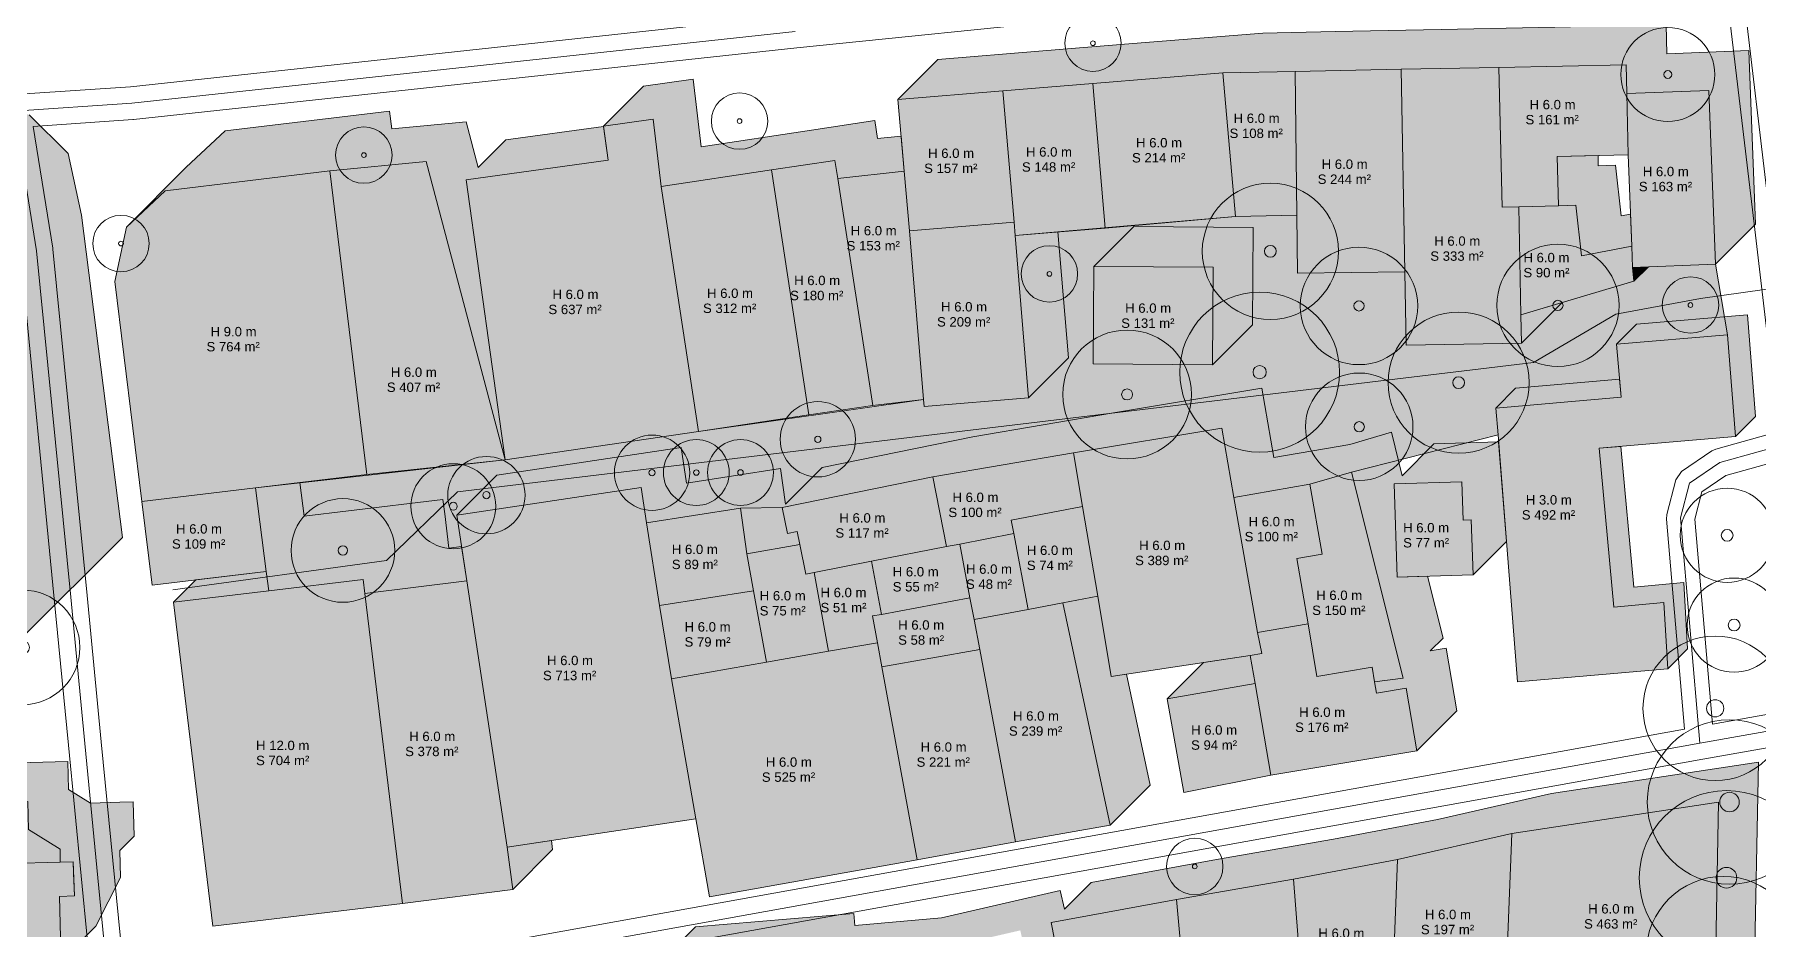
# Model space of a CAD drawing. Header units: metres. Extents: x -4 to 969, y -5 to 964.
# Drawn here: x 323.6 to 506.8, y 171.2 to 266.4 of the extents above; entities that cross this region are included whole.
import ezdxf

# ---------------------------------------------------------------- set-up
doc = ezdxf.new("R2010")
doc.units = ezdxf.units.M
doc.header["$MEASUREMENT"] = 0
for name, color, linetype, lineweight, true_color in [('TPX_BUILDING_AREAS_TEXT', 7, 'CONTINUOUS', 0, 0x000000), ('TPX_BUILDING_HEIGHTS_TEXT', 7, 'CONTINUOUS', 0, 0x000000), ('TPX_BUILDINGS', 7, 'CONTINUOUS', 0, 0x000000), ('TPX_BUILDINGS_HATCH', 7, 'CONTINUOUS', 0, 0xf0f0f0), ('TPX_BUILDINGS_SHADOWS_HATCH', 7, 'CONTINUOUS', 0, 0x000000), ('TPX_BUILDINGS_SHADOWS_OUTLINES', 7, 'CONTINUOUS', 0, 0x000000), ('TPX_ROADS_AXES', 7, 'CONTINUOUS', 0, 0x323232), ('TPX_ROADS_CONTOURS', 7, 'CONTINUOUS', 0, 0x646464), ('TPX_VEGETATION_GREEN_SPACES', 7, 'CONTINUOUS', 0, 0x58ba48), ('TPX_VEGETATION_GREEN_SPACES_HATCH', 7, 'CONTINUOUS', 0, 0x58ba48), ('TPX_VEGETATION_TREES_INDIVIDUAL', 7, 'CONTINUOUS', 0, 0x136734), ('TPX_WATERWAYS', 7, 'CONTINUOUS', 0, 0x7aafdf)]:
    doc.layers.add(name, color=color, linetype=linetype, lineweight=lineweight, true_color=true_color)
doc.styles.add('TPX_TEXTE', font='arial.ttf')

# ---------------------------------------------------------------- blocks, each defined once
blk = doc.blocks.new('TREETR005_CR065')
at = {"layer": 'TPX_VEGETATION_TREES_INDIVIDUAL'}
for radius in [6.5, 0.542]:
    blk.add_circle((0, 0, 0.04), radius, dxfattribs=at)
blk = doc.blocks.new('TREETR011_CR093')
at = {"layer": 'TPX_VEGETATION_TREES_INDIVIDUAL'}
for radius in [9.27, 1.1]:
    blk.add_circle((0, 0, 0.04), radius, dxfattribs=at)
blk = doc.blocks.new('TREETR003_CR040')
at = {"layer": 'TPX_VEGETATION_TREES_INDIVIDUAL'}
for radius in [4, 0.333]:
    blk.add_circle((0, 0, 0.04), radius, dxfattribs=at)
blk = doc.blocks.new('TREETR010_CR082')
at = {"layer": 'TPX_VEGETATION_TREES_INDIVIDUAL'}
for radius in [8.21, 0.978]:
    blk.add_circle((0, 0, 0.04), radius, dxfattribs=at)
blk = doc.blocks.new('TREETR003_CR030')
at = {"layer": 'TPX_VEGETATION_TREES_INDIVIDUAL'}
for radius in [3, 0.25]:
    blk.add_circle((0, 0, 0.04), radius, dxfattribs=at)
blk = doc.blocks.new('TREETR006_CR075')
at = {"layer": 'TPX_VEGETATION_TREES_INDIVIDUAL'}
for radius in [7.5, 0.625]:
    blk.add_circle((0, 0, 0.04), radius, dxfattribs=at)
blk = doc.blocks.new('TREETR007_CR061')
at = {"layer": 'TPX_VEGETATION_TREES_INDIVIDUAL'}
for radius in [6.09, 0.725]:
    blk.add_circle((0, 0, 0.04), radius, dxfattribs=at)
blk = doc.blocks.new('TREETR006_CR072')
at = {"layer": 'TPX_VEGETATION_TREES_INDIVIDUAL'}
for radius in [7.24, 0.625]:
    blk.add_circle((0, 0, 0.04), radius, dxfattribs=at)
blk = doc.blocks.new('TREETR006_CR069')
at = {"layer": 'TPX_VEGETATION_TREES_INDIVIDUAL'}
for radius in [6.85, 0.583]:
    blk.add_circle((0, 0, 0.04), radius, dxfattribs=at)
blk = doc.blocks.new('TREETR007_CR085')
at = {"layer": 'TPX_VEGETATION_TREES_INDIVIDUAL'}
for radius in [8.5, 0.708]:
    blk.add_circle((0, 0, 0.04), radius, dxfattribs=at)
blk = doc.blocks.new('TREETR003_CR035')
at = {"layer": 'TPX_VEGETATION_TREES_INDIVIDUAL'}
for radius in [3.5, 0.292]:
    blk.add_circle((0, 0, 0.04), radius, dxfattribs=at)
blk = doc.blocks.new('TREETR005_CR062')
at = {"layer": 'TPX_VEGETATION_TREES_INDIVIDUAL'}
for radius in [6.24, 0.542]:
    blk.add_circle((0, 0, 0.04), radius, dxfattribs=at)
blk = doc.blocks.new('TREETR006_CR050')
at = {"layer": 'TPX_VEGETATION_TREES_INDIVIDUAL'}
for radius in [5, 0.625]:
    blk.add_circle((0, 0, 0.04), radius, dxfattribs=at)
blk = doc.blocks.new('TREETR005_CR057')
at = {"layer": 'TPX_VEGETATION_TREES_INDIVIDUAL'}
for radius in [5.71, 0.542]:
    blk.add_circle((0, 0, 0.04), radius, dxfattribs=at)
blk = doc.blocks.new('TREETR004_CR041')
at = {"layer": 'TPX_VEGETATION_TREES_INDIVIDUAL'}
for radius in [4.11, 0.375]:
    blk.add_circle((0, 0, 0.04), radius, dxfattribs=at)
blk = doc.blocks.new('TREETR009_CR077')
at = {"layer": 'TPX_VEGETATION_TREES_INDIVIDUAL'}
for radius in [7.68, 0.914]:
    blk.add_circle((0, 0, 0.04), radius, dxfattribs=at)
blk = doc.blocks.new('TREETR010_CR087')
at = {"layer": 'TPX_VEGETATION_TREES_INDIVIDUAL'}
for radius in [8.74, 1.04]:
    blk.add_circle((0, 0, 0.04), radius, dxfattribs=at)
blk = doc.blocks.new('TREETR005_CR055')
at = {"layer": 'TPX_VEGETATION_TREES_INDIVIDUAL'}
for radius in [5.51, 0.5]:
    blk.add_circle((0, 0, 0.04), radius, dxfattribs=at)
blk = doc.blocks.new('TREETR004_CR050')
at = {"layer": 'TPX_VEGETATION_TREES_INDIVIDUAL'}
for radius in [5, 0.417]:
    blk.add_circle((0, 0, 0.04), radius, dxfattribs=at)
blk = doc.blocks.new('TREETR004_CR045')
at = {"layer": 'TPX_VEGETATION_TREES_INDIVIDUAL'}
for radius in [4.52, 0.417]:
    blk.add_circle((0, 0, 0.04), radius, dxfattribs=at)

msp = doc.modelspace()

# ---------------------------------------------------------------- hatches: boundary and pattern name
at = {"layer": 'TPX_BUILDINGS_HATCH'}
for points in [[(449.89, 262.28), (436.07, 261.17), (437.36, 245.79), (451.24, 247.03), (449.89, 262.28)], [(457.57, 262.44), (449.89, 262.28), (451.24, 247.03), (457.74, 247.15), (457.57, 262.44)], [(468.85, 262.66), (457.57, 262.44), (457.74, 247.15), (457.82, 240.99), (469.23, 241.12), (468.85, 262.66)], [(479.24, 262.86), (468.85, 262.66), (469.23, 241.12), (469.36, 233.33), (481.62, 233.54), (481.57, 236.58), (481.36, 248.06), (479.58, 248.02), (479.24, 262.86)], [(492.76, 263.15), (479.24, 262.86), (479.58, 248.02), (481.36, 248.06), (485.56, 248.15), (485.43, 253.4), (492.98, 253.56), (492.84, 260.08), (492.76, 263.15)], [(426.51, 260.38), (415.35, 259.46), (416.01, 251.84), (416.56, 245.49), (427.69, 246.41), (426.51, 260.38)], [(436.07, 261.17), (426.51, 260.38), (427.69, 246.41), (427.8, 245), (437.36, 245.79), (436.07, 261.17)], [(501.54, 260.42), (492.84, 260.08), (492.98, 253.56), (493.35, 243.86), (493.44, 241.61), (502.27, 241.96), (501.54, 260.42)], [(384.55, 253), (369.43, 250.92), (373.58, 221.14), (394.14, 224.16), (390.17, 250.19), (389.32, 257.35), (384.05, 256.63), (384.55, 253)], [(408.64, 252.97), (401.9, 251.96), (405.88, 225.93), (412.69, 226.92), (408.94, 251.05), (408.64, 252.97)], [(333.32, 245.9), (332.08, 240.11), (334.95, 216.72), (347.06, 218.19), (358.89, 219.61), (354.94, 251.87), (337.45, 249.75), (333.32, 245.9)], [(365.19, 252.85), (354.94, 251.87), (358.89, 219.61), (373.58, 221.14), (365.19, 252.85)], [(401.9, 251.96), (390.17, 250.19), (394.14, 224.16), (405.88, 225.93), (401.9, 251.96)], [(416.01, 251.84), (408.94, 251.05), (412.69, 226.92), (418.08, 227.57), (416.56, 245.49), (416.01, 251.84)], [(485.56, 248.15), (481.36, 248.06), (481.57, 236.58), (493.57, 240.13), (493.44, 241.61), (493.35, 243.86), (488, 242.84), (487.4, 248.22), (485.56, 248.15)], [(427.69, 246.41), (416.56, 245.49), (418.08, 227.57), (418.15, 226.81), (429.22, 227.74), (427.8, 245), (427.69, 246.41)], [(436.18, 241.7), (436.1, 231.34), (448.79, 231.26), (448.86, 241.62), (436.18, 241.7)], [(492.24, 227.8), (478.89, 226.64), (479.14, 223.8), (481.22, 197.57), (497.18, 198.95), (496.78, 205.98), (491.45, 205.51), (489.9, 222.38), (504.4, 223.63), (503.53, 234.44), (491.75, 233.44), (492.24, 227.8)], [(449.78, 224.53), (434.02, 221.91), (434.98, 216.21), (436.59, 206.66), (438.03, 198.14), (452.79, 200.35), (454.04, 200.56), (453.58, 202.79), (451.05, 217.15), (449.78, 224.53)], [(434.02, 221.91), (419.05, 219.35), (420.5, 211.93), (421.92, 212.2), (427.65, 213.31), (427.37, 214.74), (434.98, 216.21), (434.02, 221.91)], [(347.06, 218.19), (334.95, 216.72), (336.07, 207.83), (348.2, 209.3), (347.06, 218.19)], [(388.05, 218.2), (368.45, 215.27), (369.5, 208.31), (373.8, 179.97), (393.87, 182.98), (391.26, 197.89), (390, 205.68), (388.62, 214.45), (388.05, 218.2)], [(419.05, 219.35), (403.03, 216.1), (403.6, 213.32), (404.65, 213.52), (404.93, 212.16), (405.57, 209), (406.45, 209.18), (412.52, 210.4), (420.5, 211.93), (419.05, 219.35)], [(459.13, 218.56), (451.05, 217.15), (453.58, 202.79), (458.96, 203.72), (457.75, 210.66), (460.44, 211.13), (459.13, 218.56)], [(460.44, 211.13), (457.75, 210.66), (458.96, 203.72), (459.86, 198.14), (465.76, 199.13), (466.02, 197.57), (469.05, 197.95), (463.56, 219.84), (459.13, 218.56), (460.44, 211.13)], [(475.29, 218.83), (468.09, 218.6), (468.41, 208.68), (476.49, 208.94), (476.3, 214.77), (475.42, 214.75), (475.29, 218.83)], [(398.61, 216), (388.62, 214.45), (390, 205.68), (399.99, 207.23), (399.29, 211.16), (398.61, 216)], [(434.98, 216.21), (427.37, 214.74), (427.65, 213.31), (429.18, 205.26), (432.88, 205.96), (436.59, 206.66), (434.98, 216.21)], [(427.65, 213.31), (421.92, 212.2), (423, 206.49), (423.44, 204.2), (429.18, 205.26), (427.65, 213.31)], [(404.93, 212.16), (399.29, 211.16), (399.99, 207.23), (401.36, 199.66), (407.95, 200.83), (406.45, 209.18), (405.57, 209), (404.93, 212.16)], [(420.5, 211.93), (412.52, 210.4), (413.6, 204.73), (423, 206.49), (421.92, 212.2), (420.5, 211.93)], [(412.52, 210.4), (406.45, 209.18), (407.95, 200.83), (413.17, 201.69), (412.64, 204.57), (413.6, 204.73), (412.52, 210.4)], [(348.46, 207.23), (338.34, 206.02), (342.52, 171.57), (362.68, 173.99), (358.68, 206.93), (358.5, 208.43), (348.46, 207.23)], [(369.5, 208.31), (358.68, 206.93), (362.68, 173.99), (374.39, 175.5), (373.8, 179.97), (369.5, 208.31)], [(399.99, 207.23), (390, 205.68), (391.26, 197.89), (401.36, 199.66), (399.99, 207.23)], [(413.6, 204.73), (412.64, 204.57), (413.17, 201.69), (413.64, 199.15), (424.06, 201.01), (423.44, 204.2), (423, 206.49), (413.6, 204.73)], [(429.18, 205.26), (423.44, 204.2), (424.06, 201.01), (427.84, 180.55), (437.91, 182.32), (432.88, 205.96), (429.18, 205.26)], [(454.04, 200.56), (452.79, 200.35), (453.31, 197.38), (454.97, 187.62), (470.51, 190.23), (469.37, 196.88), (466.23, 196.35), (466.02, 197.57), (465.76, 199.13), (459.86, 198.14), (458.96, 203.72), (453.58, 202.79), (454.04, 200.56)], [(401.36, 199.66), (391.26, 197.89), (393.87, 182.98), (395.32, 174.7), (417.38, 178.65), (413.64, 199.15), (413.17, 201.69), (407.95, 200.83), (401.36, 199.66)], [(424.06, 201.01), (413.64, 199.15), (417.38, 178.65), (427.84, 180.55), (424.06, 201.01)], [(453.31, 197.38), (443.98, 195.75), (445.74, 185.81), (454.97, 187.62), (453.31, 197.38)], [(302.66, 189.99), (292.37, 189.71), (292.53, 183.35), (295.61, 183.43), (295.77, 177.59), (299.49, 177.69), (326.28, 178.39), (326.29, 179.78), (322.93, 181.87), (322.85, 184.84), (302.8, 184.3), (302.66, 189.99)], [(479.89, 163.41), (479.87, 162.77), (480.61, 162.72), (502.14, 161.6), (502.59, 184.78), (480.59, 181.44), (479.89, 163.41)], [(468.46, 178.67), (467.9, 163.86), (479.89, 163.41), (480.59, 181.44), (468.46, 178.67)], [(326.28, 178.39), (299.49, 177.69), (299.75, 169.47), (299.9, 164.49), (323.71, 165.21), (326.33, 170.39), (326.2, 174.75), (327.79, 174.8), (327.71, 177.21), (327.68, 178.42), (326.28, 178.39)], [(468.46, 178.67), (457.4, 176.58), (459.25, 152.91), (467.36, 151.97), (467.9, 163.86), (468.46, 178.67)], [(457.4, 176.58), (444.97, 174.42), (446.51, 157.35), (446.78, 154.37), (449.66, 154.03), (459.25, 152.91), (457.4, 176.58)], [(444.97, 174.42), (431.63, 171.98), (434.67, 156.41), (440.6, 157.5), (440.76, 156.26), (446.51, 157.35), (444.97, 174.42)]]:
    msp.add_hatch(color=256, dxfattribs=at).paths.add_polyline_path(points)
at = {"layer": 'TPX_BUILDINGS_SHADOWS_HATCH'}
for points in [[(419.59, 263.7), (415.35, 259.46), (426.51, 260.38), (436.07, 261.17), (449.89, 262.28), (457.57, 262.44), (468.85, 262.66), (479.24, 262.86), (492.76, 263.15), (492.84, 260.08), (501.54, 260.42), (502.27, 241.96), (506.52, 246.2), (505.79, 264.66), (497.08, 264.32), (497.01, 267.39), (483.48, 267.1), (473.09, 266.91), (461.81, 266.69), (454.14, 266.52), (440.31, 265.41), (430.75, 264.62), (419.59, 263.7)], [(388.29, 260.87), (384.05, 256.63), (389.32, 257.35), (390.17, 250.19), (401.9, 251.96), (408.64, 252.97), (408.94, 251.05), (416.01, 251.84), (415.69, 255.57), (413.18, 255.29), (412.88, 257.22), (406.15, 256.2), (394.41, 254.43), (393.56, 261.6), (388.29, 260.87)], [(186.77, 233.7), (182.52, 229.46), (207.06, 234.59), (230.82, 239.03), (233.45, 226.47), (243.05, 179.27), (235.92, 222.34), (232.02, 240.83), (261.65, 243.54), (261.69, 244.63), (307.86, 248.59), (312.37, 247.22), (316.54, 243.09), (317.94, 236.55), (322.29, 202.29), (332.9, 212.9), (328.55, 247.16), (327.15, 253.7), (322.98, 257.82), (318.46, 259.19), (272.29, 255.24), (264.73, 247.67), (236.26, 245.07), (234.32, 243.13), (211.3, 238.83), (186.77, 233.7)], [(339.69, 252.27), (333.32, 245.9), (337.45, 249.75), (354.94, 251.87), (365.19, 252.85), (373.58, 221.14), (369.43, 250.92), (384.55, 253), (384.06, 256.59), (373.67, 255.16), (370.73, 252.22), (369.44, 257.09), (361.53, 256.34), (361.3, 258.23), (343.82, 256.12), (339.69, 252.27)], [(489.77, 253.49), (485.43, 253.4), (485.56, 248.15), (487.4, 248.22), (488, 242.84), (493.35, 243.86), (493.22, 247.26), (492.24, 247.08), (491.64, 252.46), (489.8, 252.39), (489.77, 253.49)], [(440.42, 245.95), (436.18, 241.7), (448.86, 241.62), (448.79, 231.26), (453.03, 235.5), (453.1, 245.86), (440.42, 245.95)], [(432.36, 245.38), (427.8, 245), (429.22, 227.74), (433.46, 231.98), (432.36, 245.38)], [(495.12, 241.68), (493.44, 241.61), (493.57, 240.13), (495.12, 241.68)], [(485.62, 237.78), (481.57, 236.58), (481.62, 233.54), (485.86, 237.78), (485.86, 237.85), (485.62, 237.78)], [(493.87, 235.56), (491.75, 233.44), (503.53, 234.44), (504.4, 223.63), (506.52, 225.75), (505.65, 236.56), (493.87, 235.56)], [(481.01, 228.76), (478.89, 226.64), (492.24, 227.8), (492.07, 229.72), (481.01, 228.76)], [(372.7, 219.52), (368.45, 215.27), (388.05, 218.2), (388.62, 214.45), (398.61, 216), (399.29, 211.16), (404.93, 212.16), (404.65, 213.52), (403.6, 213.32), (403.03, 216.1), (419.05, 219.35), (434.02, 221.91), (449.78, 224.53), (451.05, 217.15), (459.13, 218.56), (463.56, 219.84), (469.05, 197.95), (466.02, 197.57), (466.23, 196.35), (469.37, 196.88), (470.51, 190.23), (474.75, 194.47), (473.62, 201.12), (471.94, 200.84), (473.3, 202.2), (471.64, 208.78), (468.41, 208.68), (468.09, 218.6), (475.29, 218.83), (475.42, 214.75), (476.3, 214.77), (476.49, 208.94), (480.04, 212.49), (479.2, 223.06), (472.33, 222.84), (468.96, 219.47), (467.8, 224.09), (463.37, 222.8), (455.29, 221.4), (454.02, 228.77), (438.26, 226.15), (423.29, 223.6), (407.28, 220.34), (403.39, 216.45), (402.85, 220.24), (392.86, 218.69), (392.29, 222.45), (372.7, 219.52)], [(492.2, 222.58), (489.9, 222.38), (491.45, 205.51), (496.78, 205.98), (497.18, 198.95), (499.3, 201.07), (498.9, 208.1), (493.57, 207.63), (492.2, 222.58)], [(340.71, 208.39), (338.34, 206.02), (348.46, 207.23), (358.5, 208.43), (358.68, 206.93), (369.5, 208.31), (368.96, 211.94), (367.6, 211.77), (367.16, 215.42), (366.98, 216.92), (356.94, 215.72), (352.24, 215.15), (351.77, 218.76), (347.06, 218.19), (348.2, 209.3), (340.71, 208.39)], [(436.59, 206.66), (432.88, 205.96), (437.91, 182.32), (442.15, 186.56), (439.64, 198.38), (438.03, 198.14), (436.59, 206.66)], [(447.84, 199.61), (443.98, 195.75), (453.31, 197.38), (452.79, 200.35), (447.84, 199.61)], [(292.43, 197.82), (292.37, 189.71), (302.66, 189.99), (302.8, 184.3), (322.85, 184.84), (322.93, 181.87), (326.29, 179.78), (326.28, 178.39), (327.68, 178.42), (327.79, 174.8), (326.2, 174.75), (326.33, 170.39), (323.71, 165.21), (330.07, 171.57), (332.7, 176.76), (332.61, 179.62), (334.15, 181.16), (334.04, 184.79), (332.64, 184.75), (329.5, 184.67), (327.17, 186.11), (327.09, 189.08), (307.05, 188.55), (306.9, 194.23), (303.14, 194.13), (303, 199.4), (292.43, 197.82)], [(378.51, 180.68), (373.8, 179.97), (374.39, 175.5), (378.63, 179.75), (378.51, 180.68)]]:
    msp.add_hatch(color=256, dxfattribs=at).paths.add_polyline_path(points)
h = msp.add_hatch(color=256, dxfattribs=at)
h.paths.add_polyline_path([(343.95, 162.24), (337.59, 155.87), (359.38, 159.08), (359.25, 160.19), (369.65, 162.75), (375.9, 163.78), (385.78, 165.37), (389.86, 141.68), (378.06, 139.66), (388.31, 135.16), (389.02, 136.65), (394.22, 134.26), (386.37, 117.46), (393.94, 125.03), (395.03, 136.47), (421.85, 133.94), (420.19, 116.65), (422.72, 134.03), (430.49, 132.98), (431.27, 137.59), (446.22, 134.57), (443.28, 118.73), (446.67, 122.12), (445.9, 122.21), (447.36, 134.58), (447.93, 139.33), (435.6, 141.82), (436.17, 142.38), (435.82, 144.11), (433.59, 143.87), (433.04, 148.92), (440.95, 149.77), (440.54, 153.51), (437.28, 153.16), (434.54, 150.42), (434.53, 150.48), (435.81, 151.77), (435.52, 152.76), (435, 155.23), (434.75, 156.42), (434.67, 156.41), (434.4, 157.83), (433.81, 157.71), (434.32, 158.22), (431.63, 171.98), (444.97, 174.42), (457.4, 176.58), (468.46, 178.67), (480.59, 181.44), (502.59, 184.78), (502.14, 161.6), (501.65, 152.32), (505.89, 156.56), (506.38, 165.84), (506.83, 189.02), (484.83, 185.69), (472.7, 182.91), (461.64, 180.82), (449.21, 178.66), (435.87, 176.23), (433.05, 173.4), (432.59, 175.39), (419.98, 172.47), (410.78, 171.65), (410.65, 172.95), (393.81, 171.5), (390.3, 167.98), (390.02, 169.62), (380.15, 168.02), (373.9, 166.99), (365.75, 164.99), (365.74, 165.45), (343.95, 162.24)])
h.paths.add_polyline_path([(389.57, 167.25), (406.41, 168.7), (406.53, 167.41), (415.74, 168.22), (428.35, 171.14), (431.92, 155.82), (424.92, 154.2), (423.91, 158.55), (418.32, 157.26), (415.74, 168.22), (416.84, 155.92), (420.51, 156.71), (421, 154.44), (424.07, 155.08), (424.31, 153.93), (426.35, 154.35), (426.66, 152.86), (430.2, 153.6), (430.76, 150.99), (431.28, 148.52), (431.57, 147.52), (430.09, 147.22), (431.92, 138.14), (431.78, 138.11), (431.35, 137.68), (430.32, 137.82), (420.29, 135.82), (419.69, 138.79), (419.02, 138.85), (419.57, 139.4), (419.34, 140.52), (421.38, 140.93), (420.49, 145.32), (417.76, 144.54), (418.28, 138.11), (409.05, 137.37), (404.98, 136.9), (394.85, 140.51), (394.47, 144.67), (393.35, 145.16), (394.1, 145.92), (393.12, 151.63), (390.98, 151.44), (389.57, 167.25)], flags=16)
at = {"layer": 'TPX_VEGETATION_GREEN_SPACES_HATCH'}
msp.add_hatch(color=256, dxfattribs=at).paths.add_polyline_path([(373.58, 221.14), (347.06, 218.19), (348.2, 209.3), (348.46, 207.23), (358.5, 208.43), (358.68, 206.93), (369.5, 208.31), (368.45, 215.27), (388.05, 218.2), (388.62, 214.45), (398.61, 216), (403.03, 216.1), (419.05, 219.35), (434.02, 221.91), (449.78, 224.53), (451.05, 217.15), (459.13, 218.56), (463.56, 219.84), (479.14, 223.8), (478.89, 226.64), (492.24, 227.8), (491.75, 233.44), (503.53, 234.44), (502.27, 241.96), (493.44, 241.61), (493.57, 240.13), (481.57, 236.58), (481.62, 233.54), (469.36, 233.33), (469.23, 241.12), (457.82, 240.99), (457.74, 247.15), (451.24, 247.03), (427.8, 245), (429.22, 227.74), (418.15, 226.81), (418.08, 227.57), (394.14, 224.16), (373.58, 221.14)])

# ---------------------------------------------------------------- linework, layer by layer
at = {"layer": 'TPX_BUILDINGS', "elevation": 0.04}
for points in [[(449.89, 262.28), (436.07, 261.17), (437.36, 245.79), (451.24, 247.03)], [(457.57, 262.44), (449.89, 262.28), (451.24, 247.03), (457.74, 247.15)], [(468.85, 262.66), (457.57, 262.44), (457.74, 247.15), (457.82, 240.99), (469.23, 241.12)], [(479.24, 262.86), (468.85, 262.66), (469.23, 241.12), (469.36, 233.33), (481.62, 233.54), (481.57, 236.58), (481.36, 248.06), (479.58, 248.02)], [(492.76, 263.15), (479.24, 262.86), (479.58, 248.02), (481.36, 248.06), (485.56, 248.15), (485.43, 253.4), (492.98, 253.56), (492.84, 260.08)], [(426.51, 260.38), (415.35, 259.46), (416.01, 251.84), (416.56, 245.49), (427.69, 246.41)], [(436.07, 261.17), (426.51, 260.38), (427.69, 246.41), (427.8, 245), (437.36, 245.79)], [(501.54, 260.42), (492.84, 260.08), (492.98, 253.56), (493.35, 243.86), (493.44, 241.61), (502.27, 241.96)], [(384.55, 253), (369.43, 250.92), (373.58, 221.14), (394.14, 224.16), (390.17, 250.19), (389.32, 257.35), (384.05, 256.63)], [(408.64, 252.97), (401.9, 251.96), (405.88, 225.93), (412.69, 226.92), (408.94, 251.05)], [(333.32, 245.9), (332.08, 240.11), (334.95, 216.72), (347.06, 218.19), (358.89, 219.61), (354.94, 251.87), (337.45, 249.75)], [(365.19, 252.85), (354.94, 251.87), (358.89, 219.61), (373.58, 221.14)], [(401.9, 251.96), (390.17, 250.19), (394.14, 224.16), (405.88, 225.93)], [(416.01, 251.84), (408.94, 251.05), (412.69, 226.92), (418.08, 227.57), (416.56, 245.49)], [(485.56, 248.15), (481.36, 248.06), (481.57, 236.58), (493.57, 240.13), (493.44, 241.61), (493.35, 243.86), (488, 242.84), (487.4, 248.22)], [(427.69, 246.41), (416.56, 245.49), (418.08, 227.57), (418.15, 226.81), (429.22, 227.74), (427.8, 245)], [(436.18, 241.7), (436.1, 231.34), (448.79, 231.26), (448.86, 241.62)], [(492.24, 227.8), (478.89, 226.64), (479.14, 223.8), (481.22, 197.57), (497.18, 198.95), (496.78, 205.98), (491.45, 205.51), (489.9, 222.38), (504.4, 223.63), (503.53, 234.44), (491.75, 233.44)], [(449.78, 224.53), (434.02, 221.91), (434.98, 216.21), (436.59, 206.66), (438.03, 198.14), (452.79, 200.35), (454.04, 200.56), (453.58, 202.79), (451.05, 217.15)], [(434.02, 221.91), (419.05, 219.35), (420.5, 211.93), (421.92, 212.2), (427.65, 213.31), (427.37, 214.74), (434.98, 216.21)], [(347.06, 218.19), (334.95, 216.72), (336.07, 207.83), (348.2, 209.3)], [(388.05, 218.2), (368.45, 215.27), (369.5, 208.31), (373.8, 179.97), (393.87, 182.98), (391.26, 197.89), (390, 205.68), (388.62, 214.45)], [(419.05, 219.35), (403.03, 216.1), (403.6, 213.32), (404.65, 213.52), (404.93, 212.16), (405.57, 209), (406.45, 209.18), (412.52, 210.4), (420.5, 211.93)], [(459.13, 218.56), (451.05, 217.15), (453.58, 202.79), (458.96, 203.72), (457.75, 210.66), (460.44, 211.13)], [(460.44, 211.13), (457.75, 210.66), (458.96, 203.72), (459.86, 198.14), (465.76, 199.13), (466.02, 197.57), (469.05, 197.95), (463.56, 219.84), (459.13, 218.56)], [(475.29, 218.83), (468.09, 218.6), (468.41, 208.68), (476.49, 208.94), (476.3, 214.77), (475.42, 214.75)], [(398.61, 216), (388.62, 214.45), (390, 205.68), (399.99, 207.23), (399.29, 211.16)], [(434.98, 216.21), (427.37, 214.74), (427.65, 213.31), (429.18, 205.26), (432.88, 205.96), (436.59, 206.66)], [(427.65, 213.31), (421.92, 212.2), (423, 206.49), (423.44, 204.2), (429.18, 205.26)], [(404.93, 212.16), (399.29, 211.16), (399.99, 207.23), (401.36, 199.66), (407.95, 200.83), (406.45, 209.18), (405.57, 209)], [(420.5, 211.93), (412.52, 210.4), (413.6, 204.73), (423, 206.49), (421.92, 212.2)], [(412.52, 210.4), (406.45, 209.18), (407.95, 200.83), (413.17, 201.69), (412.64, 204.57), (413.6, 204.73)], [(348.46, 207.23), (338.34, 206.02), (342.52, 171.57), (362.68, 173.99), (358.68, 206.93), (358.5, 208.43)], [(369.5, 208.31), (358.68, 206.93), (362.68, 173.99), (374.39, 175.5), (373.8, 179.97)], [(399.99, 207.23), (390, 205.68), (391.26, 197.89), (401.36, 199.66)], [(413.6, 204.73), (412.64, 204.57), (413.17, 201.69), (413.64, 199.15), (424.06, 201.01), (423.44, 204.2), (423, 206.49)], [(429.18, 205.26), (423.44, 204.2), (424.06, 201.01), (427.84, 180.55), (437.91, 182.32), (432.88, 205.96)], [(454.04, 200.56), (452.79, 200.35), (453.31, 197.38), (454.97, 187.62), (470.51, 190.23), (469.37, 196.88), (466.23, 196.35), (466.02, 197.57), (465.76, 199.13), (459.86, 198.14), (458.96, 203.72), (453.58, 202.79)], [(401.36, 199.66), (391.26, 197.89), (393.87, 182.98), (395.32, 174.7), (417.38, 178.65), (413.64, 199.15), (413.17, 201.69), (407.95, 200.83)], [(424.06, 201.01), (413.64, 199.15), (417.38, 178.65), (427.84, 180.55)], [(453.31, 197.38), (443.98, 195.75), (445.74, 185.81), (454.97, 187.62)], [(302.66, 189.99), (292.37, 189.71), (292.53, 183.35), (295.61, 183.43), (295.77, 177.59), (299.49, 177.69), (326.28, 178.39), (326.29, 179.78), (322.93, 181.87), (322.85, 184.84), (302.8, 184.3)], [(479.89, 163.41), (479.87, 162.77), (480.61, 162.72), (502.14, 161.6), (502.59, 184.78), (480.59, 181.44)], [(468.46, 178.67), (467.9, 163.86), (479.89, 163.41), (480.59, 181.44)], [(326.28, 178.39), (299.49, 177.69), (299.75, 169.47), (299.9, 164.49), (323.71, 165.21), (326.33, 170.39), (326.2, 174.75), (327.79, 174.8), (327.71, 177.21), (327.68, 178.42)], [(468.46, 178.67), (457.4, 176.58), (459.25, 152.91), (467.36, 151.97), (467.9, 163.86)], [(457.4, 176.58), (444.97, 174.42), (446.51, 157.35), (446.78, 154.37), (449.66, 154.03), (459.25, 152.91)], [(444.97, 174.42), (431.63, 171.98), (434.67, 156.41), (440.6, 157.5), (440.76, 156.26), (446.51, 157.35)]]:
    msp.add_lwpolyline(points, close=True, dxfattribs=at)
at = {"layer": 'TPX_BUILDINGS_SHADOWS_OUTLINES', "elevation": 0.04}
for points in [[(419.59, 263.7), (415.35, 259.46), (426.51, 260.38), (436.07, 261.17), (449.89, 262.28), (457.57, 262.44), (468.85, 262.66), (479.24, 262.86), (492.76, 263.15), (492.84, 260.08), (501.54, 260.42), (502.27, 241.96), (506.52, 246.2), (505.79, 264.66), (497.08, 264.32), (497.01, 267.39), (483.48, 267.1), (473.09, 266.91), (461.81, 266.69), (454.14, 266.52), (440.31, 265.41), (430.75, 264.62)], [(388.29, 260.87), (384.05, 256.63), (389.32, 257.35), (390.17, 250.19), (401.9, 251.96), (408.64, 252.97), (408.94, 251.05), (416.01, 251.84), (415.69, 255.57), (413.18, 255.29), (412.88, 257.22), (406.15, 256.2), (394.41, 254.43), (393.56, 261.6)], [(339.69, 252.27), (333.32, 245.9), (337.45, 249.75), (354.94, 251.87), (365.19, 252.85), (373.58, 221.14), (369.43, 250.92), (384.55, 253), (384.06, 256.59), (373.67, 255.16), (370.73, 252.22), (369.44, 257.09), (361.53, 256.34), (361.3, 258.23), (343.82, 256.12)], [(489.77, 253.49), (485.43, 253.4), (485.56, 248.15), (487.4, 248.22), (488, 242.84), (493.35, 243.86), (493.22, 247.26), (492.24, 247.08), (491.64, 252.46), (489.8, 252.39)], [(440.42, 245.95), (436.18, 241.7), (448.86, 241.62), (448.79, 231.26), (453.03, 235.5), (453.1, 245.86)], [(432.36, 245.38), (427.8, 245), (429.22, 227.74), (433.46, 231.98)], [(495.12, 241.68), (493.44, 241.61), (493.57, 240.13)], [(485.62, 237.78), (481.57, 236.58), (481.62, 233.54), (485.86, 237.78), (485.86, 237.85)], [(493.87, 235.56), (491.75, 233.44), (503.53, 234.44), (504.4, 223.63), (506.52, 225.75), (505.65, 236.56)], [(481.01, 228.76), (478.89, 226.64), (492.24, 227.8), (492.07, 229.72)], [(372.7, 219.52), (368.45, 215.27), (388.05, 218.2), (388.62, 214.45), (398.61, 216), (399.29, 211.16), (404.93, 212.16), (404.65, 213.52), (403.6, 213.32), (403.03, 216.1), (419.05, 219.35), (434.02, 221.91), (449.78, 224.53), (451.05, 217.15), (459.13, 218.56), (463.56, 219.84), (469.05, 197.95), (466.02, 197.57), (466.23, 196.35), (469.37, 196.88), (470.51, 190.23), (474.75, 194.47), (473.62, 201.12), (471.94, 200.84), (473.3, 202.2), (471.64, 208.78), (468.41, 208.68), (468.09, 218.6), (475.29, 218.83), (475.42, 214.75), (476.3, 214.77), (476.49, 208.94), (480.04, 212.49), (479.2, 223.06), (472.33, 222.84), (468.96, 219.47), (467.8, 224.09), (463.37, 222.8), (455.29, 221.4), (454.02, 228.77), (438.26, 226.15), (423.29, 223.6), (407.28, 220.34), (403.39, 216.45), (402.85, 220.24), (392.86, 218.69), (392.29, 222.45)], [(492.2, 222.58), (489.9, 222.38), (491.45, 205.51), (496.78, 205.98), (497.18, 198.95), (499.3, 201.07), (498.9, 208.1), (493.57, 207.63)], [(340.71, 208.39), (338.34, 206.02), (348.46, 207.23), (358.5, 208.43), (358.68, 206.93), (369.5, 208.31), (368.96, 211.94), (367.6, 211.77), (367.16, 215.42), (366.98, 216.92), (356.94, 215.72), (352.24, 215.15), (351.77, 218.76), (347.06, 218.19), (348.2, 209.3)], [(436.59, 206.66), (432.88, 205.96), (437.91, 182.32), (442.15, 186.56), (439.64, 198.38), (438.03, 198.14)], [(447.84, 199.61), (443.98, 195.75), (453.31, 197.38), (452.79, 200.35)], [(378.51, 180.68), (373.8, 179.97), (374.39, 175.5), (378.63, 179.75)]]:
    msp.add_lwpolyline(points, close=True, dxfattribs=at)
for points in [[(322.29, 202.29), (332.9, 212.9), (328.55, 247.16), (327.15, 253.7), (322.98, 257.82)], [(322.93, 181.87), (326.29, 179.78), (326.28, 178.39), (327.68, 178.42), (327.79, 174.8), (326.2, 174.75), (326.33, 170.39), (323.71, 165.21), (330.07, 171.57), (332.7, 176.76), (332.61, 179.62), (334.15, 181.16), (334.04, 184.79), (332.64, 184.75), (329.5, 184.67), (327.17, 186.11), (327.09, 189.08), (307.05, 188.55)], [(506.38, 165.84), (506.83, 189.02), (484.83, 185.69), (472.7, 182.91), (461.64, 180.82), (449.21, 178.66), (435.87, 176.23), (433.05, 173.4), (432.59, 175.39), (419.98, 172.47), (410.78, 171.65), (410.65, 172.95), (393.81, 171.5), (390.3, 167.98)], [(434.32, 158.22), (431.63, 171.98), (444.97, 174.42), (457.4, 176.58), (468.46, 178.67), (480.59, 181.44), (502.59, 184.78), (502.14, 161.6)]]:
    msp.add_lwpolyline(points, dxfattribs=at)
at = {"layer": 'TPX_ROADS_AXES', "elevation": 0.03}
for points in [[(505.02, 272.37), (508.11, 246.43), (509.89, 231.4), (510.87, 223.14), (513.71, 199.31), (514.4, 193.48)], [(404.42, 266.68), (333.9, 259.07), (321.39, 258.21)], [(321.39, 258.21), (323.78, 243.38), (327.4, 206.55), (328.91, 191), (330.94, 170.12), (331.51, 160.39)], [(510.87, 223.14), (502.72, 220.86), (499.49, 218.66), (498.55, 214.99)], [(498.55, 214.99), (500.61, 191.04)], [(514.4, 193.48), (500.61, 191.04), (340.88, 162.28), (331.51, 160.39)]]:
    msp.add_lwpolyline(points, dxfattribs=at)
at = {"layer": 'TPX_ROADS_CONTOURS', "elevation": 0.03}
for points in [[(293.04, 387.29), (298.49, 387.86), (322.76, 387.32), (376.43, 386.18), (406.16, 385.55), (403.72, 315.06), (403.72, 315.03), (402.95, 268.28), (333.75, 260.81), (322.51, 260.04), (317.18, 272.49)], [(231.91, 248.18), (260.22, 251.37), (281.14, 253.08), (301.99, 254.79), (309.18, 255.44), (319.92, 256.33), (322.05, 243.15), (325.66, 206.38), (327.17, 190.83), (329.2, 169.98), (329.66, 161.97), (321.11, 161.12), (250.57, 158.04), (250.45, 158.03), (248.09, 157.76)], [(500.07, 214.86), (500.8, 217.74), (503.36, 219.48), (509.34, 221.15), (511.97, 199.1), (512.47, 194.92), (501.94, 193.05)]]:
    msp.add_lwpolyline(points, close=True, dxfattribs=at)
for points in [[(503.47, 270.6), (506.37, 246.22), (508.15, 231.19)], [(508.98, 224.17), (502.31, 222.3), (501.87, 222.1), (498.65, 219.9), (498.04, 219.03), (497.1, 215.36), (497.06, 214.86), (498.98, 192.53), (340.57, 164.01), (340.53, 164), (333.14, 162.5), (332.69, 170.22), (332.68, 170.29), (330.65, 191.17), (329.14, 206.72), (325.52, 243.55), (325.51, 243.66), (323.42, 256.6), (334.02, 257.32), (334.09, 257.33), (404.61, 264.94), (435.31, 268.07)], [(341.2, 160.56), (500.92, 189.32), (512.35, 191.34)]]:
    msp.add_lwpolyline(points, dxfattribs=at)
at = {"layer": 'TPX_VEGETATION_GREEN_SPACES', "elevation": 0}
msp.add_lwpolyline([(373.58, 221.14), (347.06, 218.19), (348.2, 209.3), (348.46, 207.23), (358.5, 208.43), (358.68, 206.93), (369.5, 208.31), (368.45, 215.27), (388.05, 218.2), (388.62, 214.45), (398.61, 216), (403.03, 216.1), (419.05, 219.35), (434.02, 221.91), (449.78, 224.53), (451.05, 217.15), (459.13, 218.56), (463.56, 219.84), (479.14, 223.8), (478.89, 226.64), (492.24, 227.8), (491.75, 233.44), (503.53, 234.44), (502.27, 241.96), (493.44, 241.61), (493.57, 240.13), (481.57, 236.58), (481.62, 233.54), (469.36, 233.33), (469.23, 241.12), (457.82, 240.99), (457.74, 247.15), (451.24, 247.03), (427.8, 245), (429.22, 227.74), (418.15, 226.81), (418.08, 227.57), (394.14, 224.16)], close=True, dxfattribs=at)
at = {"layer": 'TPX_WATERWAYS', "elevation": 0.01}
msp.add_lwpolyline([(338.25, 207.34), (360.97, 210.46), (368.52, 217.76), (482.92, 231.5), (491.68, 236.64), (500.67, 238.29), (507.48, 239.26), (516.76, 240.35), (555.94, 244.3), (598.13, 244.61), (624.84, 247.26), (656.5, 249.98), (673.56, 252.69), (718.27, 261.69), (736.5, 258.45), (757.39, 255.08), (930.78, 228.54), (966.9, 208.51)], dxfattribs=at)

# ---------------------------------------------------------------- block references
at = {"layer": 'TPX_VEGETATION_TREES_INDIVIDUAL'}
for name, p in [('TREETR003_CR030', (436.08, 265.44, 0.04)), ('TREETR004_CR050', (497.19, 262.11, 0.04)), ('TREETR003_CR030', (398.51, 257.16, 0.04)), ('TREETR003_CR030', (358.57, 253.55, 0.04)), ('TREETR006_CR072', (454.94, 243.32, 0.04)), ('TREETR003_CR030', (332.75, 244.14, 0.04)), ('TREETR003_CR030', (431.45, 240.91, 0.04)), ('TREETR005_CR065', (485.51, 237.57, 0.04)), ('TREETR005_CR062', (464.36, 237.51, 0.04)), ('TREETR003_CR030', (499.6, 237.61, 0.04)), ('TREETR007_CR085', (453.8, 230.47, 0.04)), ('TREETR006_CR075', (474.95, 229.36, 0.04)), ('TREETR006_CR069', (439.71, 228.1, 0.04)), ('TREETR005_CR057', (464.39, 224.67, 0.04)), ('TREETR003_CR040', (406.83, 223.34, 0.04)), ('TREETR003_CR040', (389.21, 219.78, 0.04)), ('TREETR003_CR035', (393.91, 219.8, 0.04)), ('TREETR003_CR035', (398.61, 219.81, 0.04)), ('TREETR004_CR045', (368.08, 216.22, 0.04)), ('TREETR004_CR041', (371.6, 217.4, 0.04)), ('TREETR006_CR050', (503.5, 213.13, 0.04)), ('TREETR005_CR055', (356.34, 211.52, 0.04)), ('TREETR007_CR061', (322.29, 201.22, 0.04)), ('TREETR006_CR050', (504.24, 203.59, 0.04)), ('TREETR009_CR077', (502.23, 194.74, 0.04)), ('TREETR010_CR087', (503.75, 184.78, 0.04)), ('TREETR011_CR093', (503.43, 176.73, 0.04)), ('TREETR003_CR030', (446.9, 177.93, 0.04)), ('TREETR010_CR082', (503.1, 168.67, 0.04))]:
    msp.add_blockref(name, p, dxfattribs=at)

# ---------------------------------------------------------------- texts
at = {"layer": 'TPX_BUILDING_AREAS_TEXT', "style": 'TPX_TEXTE'}
for s, p in [('S 161 m²', (482.06, 256.81, 0.05)), ('S 108 m²', (450.6, 255.36, 0.05)), ('S 214 m²', (440.23, 252.76, 0.05)), ('S 157 m²', (418.13, 251.64, 0.05)), ('S 148 m²', (428.53, 251.78, 0.05)), ('S 244 m²', (459.97, 250.48, 0.05)), ('S 163 m²', (494.11, 249.7, 0.05)), ('S 153 m²', (409.89, 243.41, 0.05)), ('S 333 m²', (471.94, 242.31, 0.05)), ('S 90 m²', (481.84, 240.55, 0.05)), ('S 180 m²', (403.88, 238.12, 0.05)), ('S 637 m²', (378.19, 236.64, 0.05)), ('S 312 m²', (394.62, 236.76, 0.05)), ('S 209 m²', (419.5, 235.32, 0.05)), ('S 131 m²', (439.08, 235.18, 0.05)), ('S 764 m²', (341.84, 232.68, 0.05)), ('S 407 m²', (361.01, 228.37, 0.05)), ('S 100 m²', (420.71, 215.07, 0.05)), ('S 492 m²', (481.67, 214.8, 0.05)), ('S 109 m²', (338.17, 211.71, 0.05)), ('S 117 m²', (408.7, 212.88, 0.05)), ('S 100 m²', (452.2, 212.49, 0.05)), ('S 77 m²', (469.05, 211.84, 0.05)), ('S 389 m²', (440.56, 209.96, 0.05)), ('S 89 m²', (391.31, 209.54, 0.05)), ('S 74 m²', (429.05, 209.44, 0.05)), ('S 55 m²', (414.79, 207.16, 0.05)), ('S 48 m²', (422.58, 207.44, 0.05)), ('S 75 m²', (400.65, 204.61, 0.05)), ('S 51 m²', (407.11, 204.95, 0.05)), ('S 150 m²', (459.38, 204.66, 0.05)), ('S 79 m²', (392.66, 201.3, 0.05)), ('S 58 m²', (415.37, 201.5, 0.05)), ('S 713 m²', (377.61, 197.73, 0.05)), ('S 239 m²', (427.15, 191.83, 0.05)), ('S 176 m²', (457.57, 192.23, 0.05)), ('S 378 m²', (362.96, 189.66, 0.05)), ('S 94 m²', (446.51, 190.34, 0.05)), ('S 704 m²', (347.11, 188.7, 0.05)), ('S 221 m²', (417.33, 188.53, 0.05)), ('S 525 m²', (400.88, 186.93, 0.05)), ('S 463 m²', (488.29, 171.33, 0.05)), ('S 197 m²', (470.94, 170.73, 0.05))]:
    msp.add_text(s, height=1, dxfattribs=at).set_placement(p)
at = {"layer": 'TPX_BUILDING_HEIGHTS_TEXT', "style": 'TPX_TEXTE'}
for s, p in [('H 6.0 m', (482.49, 258.41, 0.05)), ('H 6.0 m', (451.03, 256.96, 0.05)), ('H 6.0 m', (440.66, 254.36, 0.05)), ('H 6.0 m', (418.55, 253.24, 0.05)), ('H 6.0 m', (428.96, 253.38, 0.05)), ('H 6.0 m', (460.39, 252.08, 0.05)), ('H 6.0 m', (494.53, 251.3, 0.05)), ('H 6.0 m', (410.32, 245.01, 0.05)), ('H 6.0 m', (472.36, 243.91, 0.05)), ('H 6.0 m', (481.84, 242.15, 0.05)), ('H 6.0 m', (404.31, 239.72, 0.05)), ('H 6.0 m', (378.62, 238.24, 0.05)), ('H 6.0 m', (395.05, 238.36, 0.05)), ('H 6.0 m', (419.93, 236.92, 0.05)), ('H 6.0 m', (439.5, 236.78, 0.05)), ('H 9.0 m', (342.27, 234.28, 0.05)), ('H 6.0 m', (361.43, 229.97, 0.05)), ('H 6.0 m', (421.14, 216.67, 0.05)), ('H 3.0 m', (482.09, 216.4, 0.05)), ('H 6.0 m', (409.12, 214.48, 0.05)), ('H 6.0 m', (452.62, 214.09, 0.05)), ('H 6.0 m', (469.05, 213.44, 0.05)), ('H 6.0 m', (338.6, 213.31, 0.05)), ('H 6.0 m', (391.31, 211.14, 0.05)), ('H 6.0 m', (429.05, 211.04, 0.05)), ('H 6.0 m', (440.99, 211.56, 0.05)), ('H 6.0 m', (414.79, 208.76, 0.05)), ('H 6.0 m', (422.58, 209.04, 0.05)), ('H 6.0 m', (400.65, 206.21, 0.05)), ('H 6.0 m', (407.11, 206.55, 0.05)), ('H 6.0 m', (459.81, 206.26, 0.05)), ('H 6.0 m', (392.66, 202.9, 0.05)), ('H 6.0 m', (415.37, 203.1, 0.05)), ('H 6.0 m', (378.04, 199.33, 0.05)), ('H 6.0 m', (427.58, 193.43, 0.05)), ('H 6.0 m', (458, 193.83, 0.05)), ('H 6.0 m', (446.51, 191.94, 0.05)), ('H 12.0 m', (347.11, 190.3, 0.05)), ('H 6.0 m', (363.39, 191.26, 0.05)), ('H 6.0 m', (417.75, 190.13, 0.05)), ('H 6.0 m', (401.3, 188.53, 0.05)), ('H 6.0 m', (471.37, 172.33, 0.05)), ('H 6.0 m', (488.72, 172.93, 0.05)), ('H 6.0 m', (460.04, 170.34, 0.05))]:
    msp.add_text(s, height=1, dxfattribs=at).set_placement(p)

doc.saveas('drawing.dxf')
